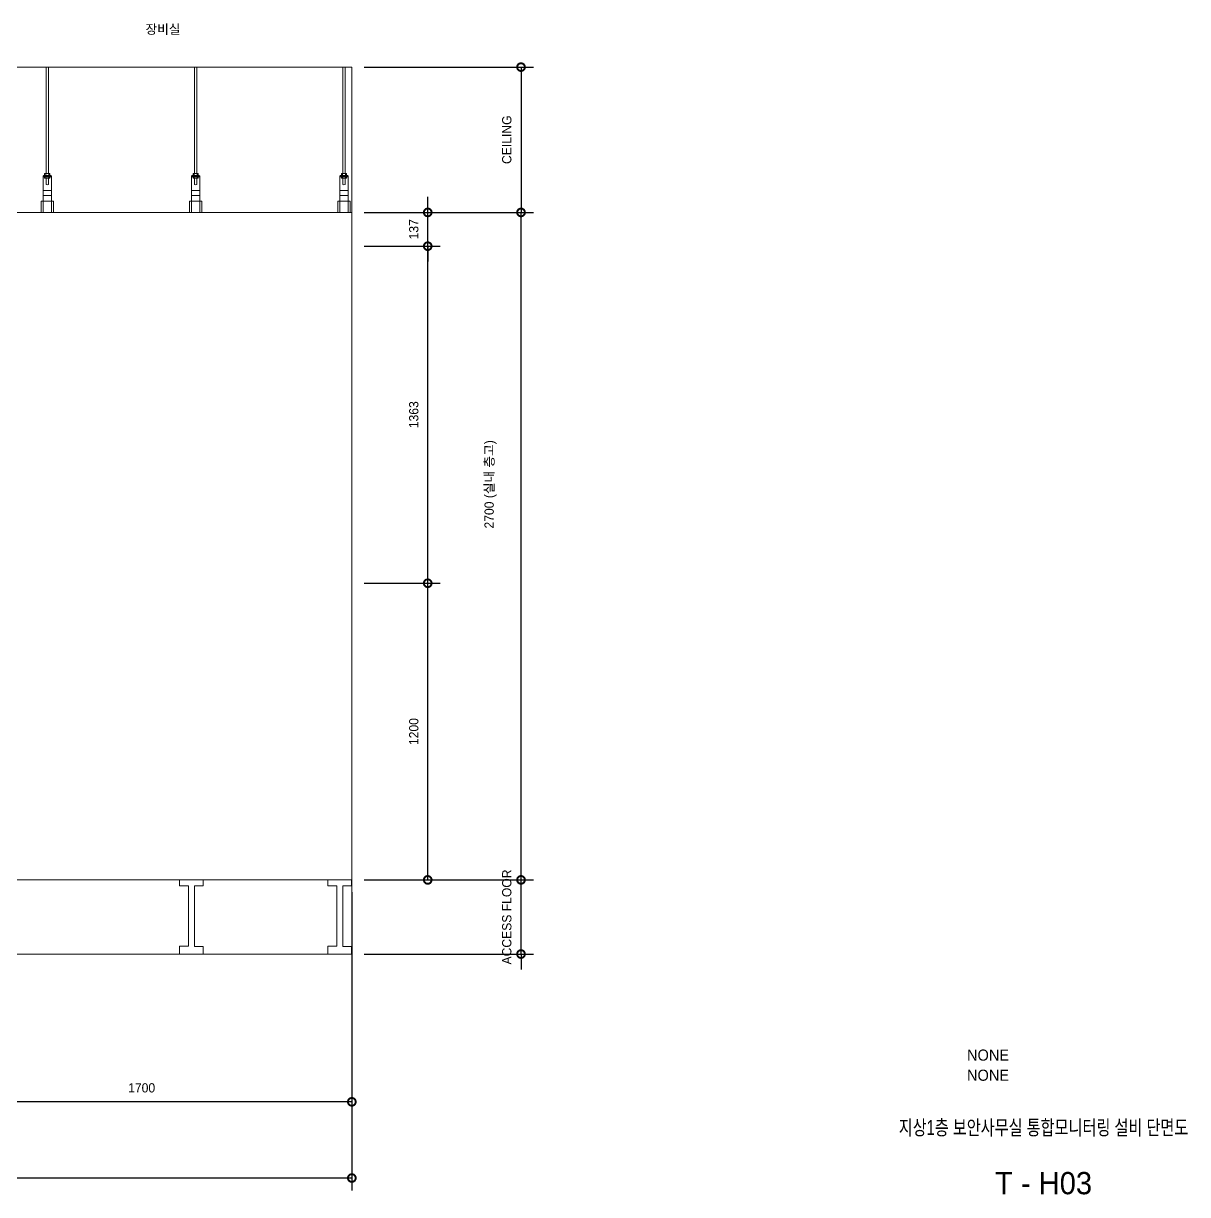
# Model space of a CAD drawing. Header units: millimetres. Extents: x 8133 to 62705, y 443 to 14530.
# Drawn here: x 45382 to 50090, y 1688 to 6426 of the extents above; entities that cross this region are included whole.
import ezdxf
from ezdxf.enums import TextEntityAlignment as Align

# ---------------------------------------------------------------- set-up
doc = ezdxf.new("R2010")
doc.units = ezdxf.units.MM
doc.header["$LTSCALE"] = 300
doc.layers.get('Defpoints').update_dxf_attribs({"color": 163})
doc.layers.add('-----31 Base Plan', color=8, linetype='Continuous', lineweight=0)
for name, color, linetype in [('-----36 Dimension', 1, 'Continuous'), ('-----41 Drawing Title', 2, 'Continuous'), ('-----42 Drawing Number', 2, 'Continuous'), ('-----43 Drawing Scale', 3, 'Continuous')]:
    doc.layers.add(name, color=color, linetype=linetype)
doc.styles.add('ELEC', font='')
doc.styles.get('ELEC').set_extended_font_data('Dotum')
doc.dimstyles.new('LE', dxfattribs={"dimscale": 30, "dimtxt": 3, "dimasz": 2.5, "dimexe": 2, "dimexo": 2, "dimgap": 1.5, "dimtad": 1, "dimdec": 0, "dimzin": 1, "dimdsep": 46, "dimtxsty": 'ELEC', "dimblk": 'DOTSMALL', "dimcen": 0, "dimclrd": 1, "dimclre": 1, "dimclrt": 1, "dimadec": 0, "dimazin": 0, "dimtfac": 1, "dimtdec": 0, "dimtix": 1, "dimtmove": 2, "dimatfit": 3, "dimldrblk": 'DOTSMALL', "dimfxl": 1, "dimtolj": 1, "dimtzin": 1, "dimarcsym": 0})

# ---------------------------------------------------------------- blocks, each defined once
blk = doc.blocks.new('_DotSmall')
at = {"color": 0, "linetype": 'ByBlock', "const_width": 0.5}
blk.add_lwpolyline([(-0.0625, 0, 1), (0.0625, 0, 1)], format="xyb", close=True, dxfattribs=at)
blk = doc.blocks.new('*D41')
at = {"layer": '-----36 Dimension', "color": 1, "lineweight": -2, "transparency": 16777216}
for p, q in [((46760, 5661.1), (47444.2, 5661.1)), ((47394.2, 2961.1), (47394.2, 5661.1)), ((46760, 2961.1), (47444.2, 2961.1))]:
    blk.add_line(p, q, dxfattribs=at)
at = {"layer": 'Defpoints', "color": 0, "transparency": 16777216}
for p in [(46710, 5661.1), (47394.2, 5661.1), (46710, 2961.1)]:
    blk.add_point(p, dxfattribs=at)
at = {"layer": '-----36 Dimension', "color": 1, "lineweight": -2, "transparency": 16777216, "xscale": 62.5, "yscale": 62.5, "zscale": 62.5}
for p, rotation in [((47394.2, 5661.1), 90), ((47394.2, 2961.1), 270)]:
    blk.add_blockref('_DotSmall', p, dxfattribs=dict(at, rotation=rotation))
at = {"layer": '-----36 Dimension', "color": 1, "transparency": 16777216, "insert": (47270.9, 4561.1), "char_height": 37.5, "attachment_point": 5, "rotation": 90, "style": 'ELEC'}
blk.add_mtext('\\A1;2700 ({\\fGulim|c129|p50;실내} {\\fGulim|c129|p50;층고})', dxfattribs=at)
blk = doc.blocks.new('*D42')
at = {"layer": '-----36 Dimension', "color": 1, "lineweight": -2, "transparency": 16777216}
for p, q in [((46760, 6248.9), (47444.2, 6248.9)), ((47394.2, 6248.9), (47394.2, 5661.1)), ((46760, 5661.1), (47444.2, 5661.1))]:
    blk.add_line(p, q, dxfattribs=at)
at = {"layer": 'Defpoints', "color": 0, "transparency": 16777216}
for p in [(46710, 6248.9), (46710, 5661.1), (47394.2, 5661.1)]:
    blk.add_point(p, dxfattribs=at)
at = {"layer": '-----36 Dimension', "color": 1, "lineweight": -2, "transparency": 16777216, "xscale": 62.5, "yscale": 62.5, "zscale": 62.5}
for p, rotation in [((47394.2, 6248.9), 90), ((47394.2, 5661.1), 270)]:
    blk.add_blockref('_DotSmall', p, dxfattribs=dict(at, rotation=rotation))
at = {"layer": '-----36 Dimension', "color": 1, "transparency": 16777216, "insert": (47336.9, 5955), "char_height": 37.5, "attachment_point": 5, "rotation": 90, "style": 'ELEC'}
blk.add_mtext('\\A1;CEILING', dxfattribs=at)
blk = doc.blocks.new('*D43')
at = {"layer": '-----36 Dimension', "color": 1, "lineweight": -2, "transparency": 16777216}
for p, q in [((47394.2, 2961.1), (47394.2, 3023.6)), ((46760, 2961.1), (47444.2, 2961.1)), ((47394.2, 2661.1), (47394.2, 2961.1)), ((46760, 2661.1), (47444.2, 2661.1)), ((47394.2, 2661.1), (47394.2, 2598.6))]:
    blk.add_line(p, q, dxfattribs=at)
at = {"layer": 'Defpoints', "color": 0, "transparency": 16777216}
for p in [(46710, 2961.1), (47394.2, 2961.1), (46710, 2661.1)]:
    blk.add_point(p, dxfattribs=at)
at = {"layer": '-----36 Dimension', "color": 1, "lineweight": -2, "transparency": 16777216, "xscale": 62.5, "yscale": 62.5, "zscale": 62.5}
for p, rotation in [((47394.2, 2961.1), 270), ((47394.2, 2661.1), 90)]:
    blk.add_blockref('_DotSmall', p, dxfattribs=dict(at, rotation=rotation))
at = {"layer": '-----36 Dimension', "color": 1, "transparency": 16777216, "insert": (47336.9, 2811.1), "char_height": 37.5, "attachment_point": 5, "rotation": 90, "style": 'ELEC'}
blk.add_mtext('\\A1;ACCESS FLOOR', dxfattribs=at)
blk = doc.blocks.new('*D51')
at = {"layer": '-----36 Dimension', "color": 1, "lineweight": -2, "transparency": 16777216}
for p, q in [((46760, 4161.1), (47067, 4161.1)), ((47017, 2961.1), (47017, 4161.1)), ((46760, 2961.1), (47067, 2961.1))]:
    blk.add_line(p, q, dxfattribs=at)
at = {"layer": 'Defpoints', "color": 0, "transparency": 16777216}
for p in [(46710, 4161.1), (47017, 4161.1), (46710, 2961.1)]:
    blk.add_point(p, dxfattribs=at)
at = {"layer": '-----36 Dimension', "color": 1, "lineweight": -2, "transparency": 16777216, "xscale": 62.5, "yscale": 62.5, "zscale": 62.5}
for p, rotation in [((47017, 4161.1), 90), ((47017, 2961.1), 270)]:
    blk.add_blockref('_DotSmall', p, dxfattribs=dict(at, rotation=rotation))
at = {"layer": '-----36 Dimension', "color": 1, "transparency": 16777216, "insert": (46960.7, 3561.1), "char_height": 37.5, "attachment_point": 5, "rotation": 90, "style": 'ELEC'}
blk.add_mtext('\\A1;1200', dxfattribs=at)
blk = doc.blocks.new('*D44')
at = {"layer": '-----36 Dimension', "color": 1, "lineweight": -2, "transparency": 16777216}
for p, q in [((46760, 5524.5), (47067, 5524.5)), ((47017, 4161.1), (47017, 5524.5)), ((46760, 4161.1), (47067, 4161.1))]:
    blk.add_line(p, q, dxfattribs=at)
at = {"layer": 'Defpoints', "color": 0, "transparency": 16777216}
for p in [(46710, 5524.5), (47017, 5524.5), (46710, 4161.1)]:
    blk.add_point(p, dxfattribs=at)
at = {"layer": '-----36 Dimension', "color": 1, "lineweight": -2, "transparency": 16777216, "xscale": 62.5, "yscale": 62.5, "zscale": 62.5}
for p, rotation in [((47017, 5524.5), 90), ((47017, 4161.1), 270)]:
    blk.add_blockref('_DotSmall', p, dxfattribs=dict(at, rotation=rotation))
at = {"layer": '-----36 Dimension', "color": 1, "transparency": 16777216, "insert": (46960.7, 4842.8), "char_height": 37.5, "attachment_point": 5, "rotation": 90, "style": 'ELEC'}
blk.add_mtext('\\A1;1363', dxfattribs=at)
blk = doc.blocks.new('*D52')
at = {"layer": '-----36 Dimension', "color": 1, "lineweight": -2, "transparency": 16777216}
for p, q in [((47017, 5661.1), (47017, 5723.6)), ((46797.5, 5661.1), (47067, 5661.1)), ((47017, 5524.5), (47017, 5661.1)), ((46760, 5524.5), (47067, 5524.5)), ((47017, 5524.5), (47017, 5462))]:
    blk.add_line(p, q, dxfattribs=at)
at = {"layer": 'Defpoints', "color": 0, "transparency": 16777216}
for p in [(46747.5, 5661.1), (47017, 5661.1), (46710, 5524.5)]:
    blk.add_point(p, dxfattribs=at)
at = {"layer": '-----36 Dimension', "color": 1, "lineweight": -2, "transparency": 16777216, "xscale": 62.5, "yscale": 62.5, "zscale": 62.5}
for p, rotation in [((47017, 5661.1), 270), ((47017, 5524.5), 90)]:
    blk.add_blockref('_DotSmall', p, dxfattribs=dict(at, rotation=rotation))
at = {"layer": '-----36 Dimension', "color": 1, "transparency": 16777216, "insert": (46960.7, 5592.8), "char_height": 37.5, "attachment_point": 5, "rotation": 90, "style": 'ELEC'}
blk.add_mtext('\\A1;137', dxfattribs=at)
blk = doc.blocks.new('*D45')
at = {"layer": '-----36 Dimension', "color": 1, "lineweight": -2, "transparency": 16777216}
for p, q in [((45010, 2911.1), (45010, 2013.4)), ((46710, 2911.1), (46710, 2013.4)), ((46710, 2063.4), (45010, 2063.4))]:
    blk.add_line(p, q, dxfattribs=at)
at = {"layer": 'Defpoints', "color": 0, "transparency": 16777216}
for p in [(45010, 2961.1), (46710, 2961.1), (45010, 2063.4)]:
    blk.add_point(p, dxfattribs=at)
at = {"layer": '-----36 Dimension', "color": 1, "lineweight": -2, "transparency": 16777216, "xscale": 62.5, "yscale": 62.5, "zscale": 62.5, "rotation": 180}
blk.add_blockref('_DotSmall', (45010, 2063.4), dxfattribs=at)
at = {"layer": '-----36 Dimension', "color": 1, "lineweight": -2, "transparency": 16777216, "xscale": 62.5, "yscale": 62.5, "zscale": 62.5}
blk.add_blockref('_DotSmall', (46710, 2063.4), dxfattribs=at)
at = {"layer": '-----36 Dimension', "color": 1, "transparency": 16777216, "insert": (45860, 2119.7), "char_height": 37.5, "attachment_point": 5, "style": 'ELEC'}
blk.add_mtext('\\A1;1700', dxfattribs=at)
blk = doc.blocks.new('*D49')
at = {"layer": '-----36 Dimension', "color": 1, "lineweight": -2, "transparency": 16777216}
for p, q in [((40410, 2911.1), (40410, 1705.1)), ((46710, 2911.1), (46710, 1705.1)), ((46710, 1755.1), (40410, 1755.1))]:
    blk.add_line(p, q, dxfattribs=at)
at = {"layer": 'Defpoints', "color": 0, "transparency": 16777216}
for p in [(40410, 2961.1), (46710, 2961.1), (40410, 1755.1)]:
    blk.add_point(p, dxfattribs=at)
at = {"layer": '-----36 Dimension', "color": 1, "lineweight": -2, "transparency": 16777216, "xscale": 62.5, "yscale": 62.5, "zscale": 62.5, "rotation": 180}
blk.add_blockref('_DotSmall', (40410, 1755.1), dxfattribs=at)
at = {"layer": '-----36 Dimension', "color": 1, "lineweight": -2, "transparency": 16777216, "xscale": 62.5, "yscale": 62.5, "zscale": 62.5}
blk.add_blockref('_DotSmall', (46710, 1755.1), dxfattribs=at)
at = {"layer": '-----36 Dimension', "color": 1, "transparency": 16777216, "insert": (43560, 1811.4), "char_height": 37.5, "attachment_point": 5, "style": 'ELEC'}
blk.add_mtext('\\A1;6300', dxfattribs=at)

msp = doc.modelspace()

# ---------------------------------------------------------------- linework, layer by layer
at = {"layer": '-----31 Base Plan'}
for p, q in [((45473.256, 5818.629), (45473.256, 6248.886)), ((45483.229, 5818.629), (45483.229, 6248.886)), ((46073.256, 5818.629), (46073.256, 6248.886)), ((46083.229, 5818.629), (46083.229, 6248.886)), ((46673.256, 5818.629), (46673.256, 6248.886)), ((46683.229, 5818.629), (46683.229, 6248.886)), ((45461.622, 5661.114), (45461.622, 5808.648)), ((45461.622, 5808.648), (45494.863, 5808.648)), ((45461.622, 5807.318), (45494.863, 5807.318)), ((45463.312, 5808.648), (45463.312, 5810.31)), ((45463.312, 5810.31), (45493.173, 5810.31)), ((45463.312, 5807.318), (45463.312, 5805.656)), ((45463.312, 5805.656), (45493.173, 5805.656)), ((45467.676, 5818.629), (45488.809, 5818.629)), ((45467.676, 5818.629), (45467.676, 5810.31)), ((45467.676, 5805.656), (45467.676, 5800.116)), ((45467.676, 5800.116), (45488.809, 5800.116)), ((45472.543, 5818.629), (45472.543, 5810.31)), ((45472.543, 5805.656), (45472.543, 5800.116)), ((45473.256, 5774.079), (45473.256, 5800.116)), ((45483.229, 5774.079), (45483.229, 5800.116)), ((45483.942, 5818.629), (45483.942, 5810.31)), ((45483.942, 5805.656), (45483.942, 5800.116)), ((45488.809, 5818.629), (45488.809, 5810.31)), ((45488.809, 5805.656), (45488.809, 5800.116)), ((45493.173, 5810.31), (45493.173, 5808.648)), ((45493.173, 5805.656), (45493.173, 5807.318)), ((45494.863, 5661.114), (45494.863, 5808.648)), ((46061.622, 5661.114), (46061.622, 5808.648)), ((46061.622, 5808.648), (46094.863, 5808.648)), ((46061.622, 5807.318), (46094.863, 5807.318)), ((46063.312, 5808.648), (46063.312, 5810.31)), ((46063.312, 5810.31), (46093.173, 5810.31)), ((46063.312, 5807.318), (46063.312, 5805.656)), ((46063.312, 5805.656), (46093.173, 5805.656)), ((46067.676, 5818.629), (46088.809, 5818.629)), ((46067.676, 5818.629), (46067.676, 5810.31)), ((46067.676, 5805.656), (46067.676, 5800.116)), ((46067.676, 5800.116), (46088.809, 5800.116)), ((46072.543, 5818.629), (46072.543, 5810.31)), ((46072.543, 5805.656), (46072.543, 5800.116)), ((46073.256, 5774.079), (46073.256, 5800.116)), ((46083.229, 5774.079), (46083.229, 5800.116)), ((46083.942, 5818.629), (46083.942, 5810.31)), ((46083.942, 5805.656), (46083.942, 5800.116)), ((46088.809, 5818.629), (46088.809, 5810.31)), ((46088.809, 5805.656), (46088.809, 5800.116)), ((46093.173, 5810.31), (46093.173, 5808.648)), ((46093.173, 5805.656), (46093.173, 5807.318)), ((46094.863, 5661.114), (46094.863, 5808.648)), ((46661.622, 5661.114), (46661.622, 5808.648)), ((46661.622, 5808.648), (46694.863, 5808.648)), ((46661.622, 5807.318), (46694.863, 5807.318)), ((46663.312, 5808.648), (46663.312, 5810.31)), ((46663.312, 5810.31), (46693.173, 5810.31)), ((46663.312, 5807.318), (46663.312, 5805.656)), ((46663.312, 5805.656), (46693.173, 5805.656)), ((46667.676, 5818.629), (46688.809, 5818.629)), ((46667.676, 5818.629), (46667.676, 5810.31)), ((46667.676, 5805.656), (46667.676, 5800.116)), ((46667.676, 5800.116), (46688.809, 5800.116)), ((46672.543, 5818.629), (46672.543, 5810.31)), ((46672.543, 5805.656), (46672.543, 5800.116)), ((46673.256, 5774.079), (46673.256, 5800.116)), ((46683.229, 5774.079), (46683.229, 5800.116)), ((46683.942, 5818.629), (46683.942, 5810.31)), ((46683.942, 5805.656), (46683.942, 5800.116)), ((46688.809, 5818.629), (46688.809, 5810.31)), ((46688.809, 5805.656), (46688.809, 5800.116)), ((46693.173, 5810.31), (46693.173, 5808.648)), ((46693.173, 5805.656), (46693.173, 5807.318)), ((46694.863, 5661.114), (46694.863, 5808.648)), ((45461.622, 5749.922), (45494.863, 5749.922)), ((46061.622, 5749.922), (46094.863, 5749.922)), ((46661.622, 5749.922), (46694.863, 5749.922)), ((45453.242, 5707.106), (45503.242, 5707.106)), ((45453.242, 5707.106), (45453.242, 5663.106)), ((45461.622, 5729.977), (45494.863, 5729.977)), ((45503.242, 5707.106), (45503.242, 5663.106)), ((46053.242, 5707.106), (46103.242, 5707.106)), ((46053.242, 5707.106), (46053.242, 5663.106)), ((46061.622, 5729.977), (46094.863, 5729.977)), ((46103.242, 5707.106), (46103.242, 5663.106)), ((46653.242, 5707.106), (46703.242, 5707.106)), ((46653.242, 5707.106), (46653.242, 5663.106)), ((46661.622, 5729.977), (46694.863, 5729.977)), ((46703.242, 5707.106), (46703.242, 5663.106))]:
    msp.add_line(p, q, dxfattribs=at)
for points in [[(40410, 6248.886), (46710, 6248.886), (46710, 5661.114), (40410, 5661.114)], [(46710, 5661.114), (40410, 5661.114), (40410, 2961.114), (46710, 2961.114)], [(46710, 2661.114), (40410, 2661.114), (40410, 2961.114), (46710, 2961.114)]]:
    msp.add_lwpolyline(points, close=True, dxfattribs=at)
at = {"layer": '-----31 Base Plan', "lineweight": 5}
for points in [[(46109.089, 2961.114), (46013.076, 2961.114), (46013.076, 2937.111), (46049.081, 2937.111), (46049.081, 2692.798), (46013.076, 2692.798), (46013.076, 2661.114), (46109.089, 2661.114), (46109.089, 2691.882), (46073.084, 2691.882), (46073.084, 2937.111), (46109.089, 2937.111), (46109.089, 2961.114)], [(46709.089, 2961.114), (46613.076, 2961.114), (46613.076, 2937.111), (46649.081, 2937.111), (46649.081, 2692.798), (46613.076, 2692.798), (46613.076, 2661.114), (46709.089, 2661.114), (46709.089, 2691.882), (46673.084, 2691.882), (46673.084, 2937.111), (46709.089, 2937.111), (46709.089, 2961.114)]]:
    msp.add_lwpolyline(points, close=True, dxfattribs=at)
at = {"layer": '-----31 Base Plan'}
for centre in [(45478.242, 5786.878), (46078.242, 5786.878), (46678.242, 5786.878)]:
    msp.add_arc(centre, 13.736, 248.714984, 291.285016, dxfattribs=at)

# ---------------------------------------------------------------- texts
at = {"layer": '-----31 Base Plan', "style": 'ELEC'}
msp.add_text('장비실', height=37.5, dxfattribs=at).set_placement((45875.819, 6383.307))
at = {"layer": '-----41 Drawing Title', "style": 'ELEC', "width": 0.75}
msp.add_text('지상1층 보안사무실 통합모니터링 설비 단면도', height=60, dxfattribs=at).set_placement((49507.5, 1959.5), align=Align.MIDDLE_CENTER)
at = {"layer": '-----42 Drawing Number', "style": 'ELEC'}
msp.add_text('T - H03', height=90, dxfattribs=at).set_placement((49507.5, 1734.5), align=Align.MIDDLE_CENTER)
at = {"layer": '-----43 Drawing Scale', "style": 'ELEC'}
for p in [(49198.012, 2230), (49198.012, 2148.5)]:
    msp.add_text('NONE', height=45, dxfattribs=at).set_placement(p)

# ---------------------------------------------------------------- dimensions: what is measured, and where the dimension line sits
at = {"layer": '-----36 Dimension'}
for base, p1, p2, text, picture, middle in [((47394.165, 5661.114), (46710, 6248.886), (46710, 5661.114), 'CEILING', '*D42', (47336.898, 5955)), ((47394.165, 2961.114), (46710, 2661.114), (46710, 2961.114), 'ACCESS FLOOR', '*D43', (47336.898, 2811.114))]:
    dim = msp.add_linear_dim(base=base, p1=p1, p2=p2, angle=90, text=text, dimstyle='LE', override={"dimscale": 25, "dimtxt": 1.5}, dxfattribs=at)
    dim.commit()
    dim.dimension.update_dxf_attribs({"geometry": picture, "text_midpoint": middle})
for base, p1, p2, picture, middle in [((47017.02, 5661.114), (46710, 5524.514), (46747.5, 5661.114), '*D52', (46960.745, 5592.814)), ((47017.02, 5524.514), (46710, 4161.114), (46710, 5524.514), '*D44', (46960.745, 4842.814)), ((47017.02, 4161.114), (46710, 2961.114), (46710, 4161.114), '*D51', (46960.745, 3561.114))]:
    dim = msp.add_linear_dim(base=base, p1=p1, p2=p2, angle=90, dimstyle='LE', override={"dimscale": 25, "dimtxt": 1.5}, dxfattribs=at)
    dim.commit()
    dim.dimension.update_dxf_attribs({"geometry": picture, "text_midpoint": middle})
dim = msp.add_linear_dim(base=(47394.165, 5661.114), p1=(46710, 2961.114), p2=(46710, 5661.114), angle=90, text='<> ({\\fGulim|c129|p50;실내} {\\fGulim|c129|p50;층고})', dimstyle='LE', override={"dimscale": 25, "dimtxt": 1.5}, dxfattribs=at)
dim.commit()
dim.dimension.update_dxf_attribs({"geometry": '*D41', "text_midpoint": (47270.853, 4561.114), "dimtype": 160})
for base, p2, picture, middle in [((40410, 1755.123), (40410, 2961.114), '*D49', (43560, 1811.398)), ((45010, 2063.409), (45010, 2961.114), '*D45', (45860, 2119.684))]:
    dim = msp.add_linear_dim(base=base, p1=(46710, 2961.114), p2=p2, dimstyle='LE', override={"dimscale": 25, "dimtxt": 1.5}, dxfattribs=at)
    dim.commit()
    dim.dimension.update_dxf_attribs({"geometry": picture, "text_midpoint": middle})

doc.saveas('drawing.dxf')
